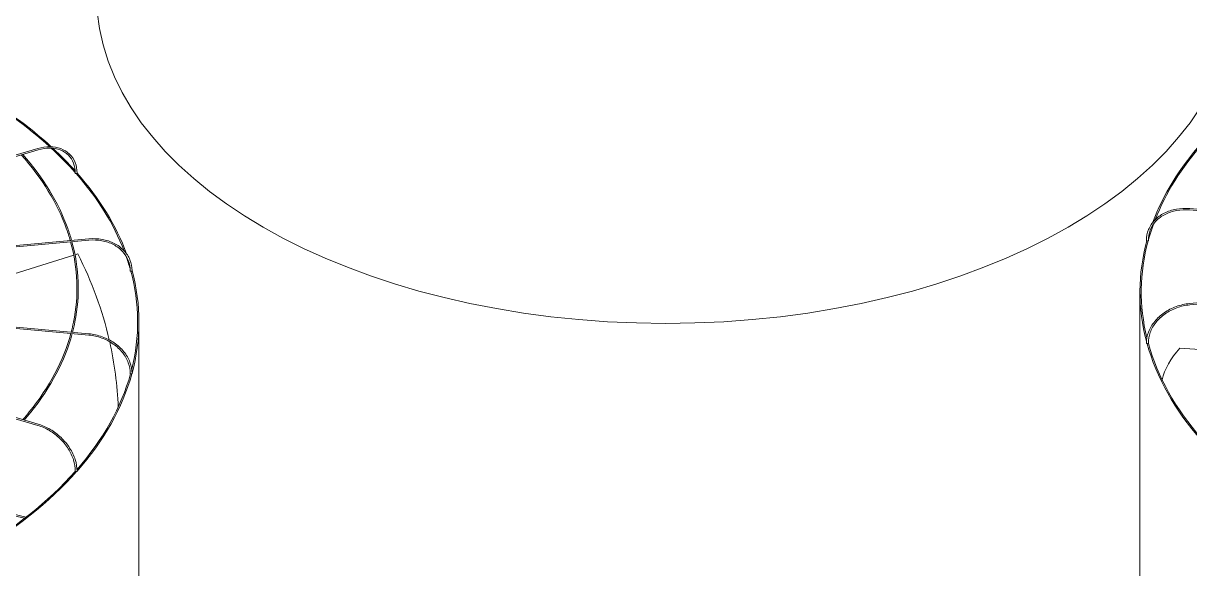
# Model space of a CAD drawing. Header units: millimetres. Extents: x -312439 to 477422, y -331570 to 212570.
# Drawn here: x 359660 to 361809, y 103800 to 104805 of the extents above; entities that cross this region are included whole.
import ezdxf

# ---------------------------------------------------------------- set-up
doc = ezdxf.new("R2010")
doc.units = ezdxf.units.MM

msp = doc.modelspace()

# ---------------------------------------------------------------- linework, layer by layer
at = {"color": 3, "linetype": 'Continuous', "lineweight": 0, "extrusion": (-1.11022e-16, 0.816497, 0.57735)}
for p, q in [((359686.664, 104574.456), (358918.094, 104348.362)), ((358919.73, 104346.29), (359687.355, 104572.106)), ((361809.314, 104463.775), (362662.402, 104385.766)), ((362661.945, 104383.348), (361809.091, 104461.336)), ((359780.559, 104408.075), (358927.471, 104330.066)), ((358927.928, 104327.648), (359780.782, 104405.636)), ((359752.899, 104377.902), (359527.372, 104307.251)), ((359760.343, 104380.234), (359755.251, 104378.639)), ((361809.091, 104288.785), (362662.749, 104366.846)), ((361809.314, 104286.345), (362663.472, 104364.452)), ((358927.124, 104311.146), (359780.782, 104233.084)), ((359686.664, 104064.264), (358915.336, 104291.169)), ((358917.174, 104293.181), (359687.355, 104066.614)), ((358926.401, 104308.752), (359780.559, 104230.645)), ((361717.693, 103747.589), (361717.693, 104310.477)), ((359873.046, 103691.889), (359873.046, 104254.777)), ((361877.037, 104201.157), (361790.876, 104206.653)), ((359492.517, 103934.716), (359665.234, 103895.345)), ((359662.268, 103893.043), (359501.041, 103929.795))]:
    msp.add_line(p, q, dxfattribs=at)
at = {"color": 3, "linetype": 'Continuous', "lineweight": 0}
for centre, major_axis, ratio, start_param, end_param in [((360843.607, 104857.749), (-1048.768, 0), 0.57735027, 0, 3.14159265), ((358824.278, 104254.777), (-1046.319, 0), 0.57735027, 3.70570419, 3.9258203), ((358824.278, 104254.777), (-1048.768, 0), 0.57735027, 3.70411228, 3.92650775), ((358824.278, 104254.777), (-1046.319, 0), 0.57735027, 3.61515195, 3.70067928), ((358824.278, 104254.777), (-1048.768, 0), 0.57735027, 3.61992048, 3.69877001), ((362766.461, 104310.477), (-1048.768, 0), 0.57735027, 5.81359811, 6.07011802), ((362766.461, 104310.477), (-1046.319, 0), 0.57735027, 5.81336511, 6.06128621), ((359756.667, 104528.94), (-1.225, 0.021), 0.57151893, 0, 0.48093441), ((359756.667, 104528.94), (-1.225, 0.021), 0.57151893, 0.48093441, 2.05173073), ((358824.278, 104254.777), (-1046.319, 0), 0.57735027, 3.3609423, 3.61148113), ((359757.759, 104529.261), (-1.225, 0), 0.57735027, 1.51847105, 3.14159265), ((358824.278, 104254.777), (-1048.768, 0), 0.57735027, 3.35086888, 3.61231471), ((362766.461, 104310.477), (-1046.319, 0), 0.57735027, 6.07532621, 6.12502314), ((362766.461, 104310.477), (-1048.768, 0), 0.57735027, 6.12772105, 6.43448057), ((362766.461, 104310.477), (-1046.319, 0), 0.57735027, 6.1272654, 6.42392093), ((361730.777, 104404.894), (1.225, 0), 0.57735027, 3.14159265, 5.07887352), ((361731.986, 104404.784), (1.225, 0.023), 0.57529521, 4.54449158, 6.11528791), ((361731.986, 104404.784), (1.225, 0.023), 0.57529521, 6.11528791, 6.28318531), ((358824.373, 104087.022), (1010.388, -32.497), 0.79709982, 0.20844184, 0.41264052), ((358824.278, 104254.777), (-1046.319, 0), 0.57735027, 3.30554955, 3.34466555), ((359857.887, 104349.083), (-1.225, 0.023), 0.57529521, 0, 0.1678974), ((359857.887, 104349.083), (-1.225, 0.023), 0.57529521, 0.1678974, 1.73869372), ((358824.278, 104254.777), (-1046.319, 0), 0.57735027, 2.9973499, 3.29716571), ((359859.096, 104349.194), (-1.225, 0), 0.57735027, 1.20431179, 3.14159265), ((358824.278, 104254.777), (-1048.768, 0), 0.57735027, 2.98561554, 3.29783032), ((358824.373, 104087.022), (1010.388, -32.497), 0.79709982, 0.05380476, 0.20420122), ((361730.777, 104215.561), (1.225, 0), 0.57735027, 3.14159265, 5.39303278), ((362766.461, 104310.477), (-1048.768, 0), 0.57735027, 0.1585854, 0.46892864), ((361731.986, 104215.671), (1.225, 0.023), 0.57926583, 4.8585762, 6.28318531), ((362766.461, 104310.477), (-1046.319, 0), 0.57735027, 0.15790655, 0.46457773), ((362766.366, 104144.433), (-1010.701, -20.593), 0.30331876, 6.01219977, 6.20271663), ((358824.278, 104254.777), (-1046.319, 0), 0.57735027, 2.6752935, 2.98289949), ((358824.278, 104254.777), (-1048.768, 0), 0.57735027, 2.67086857, 2.98332964), ((359857.887, 104159.971), (-1.225, 0.023), 0.57926583, 0, 1.42460911), ((359859.096, 104159.86), (-1.225, 0), 0.57735027, 0.89015252, 3.14159265), ((358824.278, 104254.777), (-1046.319, 0), 0.57735027, 2.35898226, 2.6687056), ((358824.278, 104254.777), (-1048.768, 0), 0.57735027, 2.35667794, 2.66891462), ((359756.667, 103980.115), (-1.225, 0.021), 0.58304212, 0, 1.10944839), ((359757.759, 103979.793), (-1.225, 0), 0.57735027, 0.57599326, 3.14159265)]:
    msp.add_ellipse(centre, major_axis=major_axis, ratio=ratio, start_param=start_param, end_param=end_param, dxfattribs=at)
for points, knots in [([(359758.983, 104529.261), (359758.983, 104536.19), (359757.786, 104542.789), (359753.084, 104554.666), (359749.579, 104559.94), (359740.617, 104568.608), (359735.163, 104571.998), (359722.88, 104576.563), (359716.053, 104577.739), (359701.701, 104577.79), (359694.177, 104576.666), (359686.664, 104574.456)], [4.71238898, 4.71238898, 4.71238898, 4.71238898, 5.02654825, 5.02654825, 5.34070751, 5.34070751, 5.65486678, 5.65486678, 5.96902604, 5.96902604, 6.28318531, 6.28318531, 6.28318531, 6.28318531]), ([(359687.355, 104572.106), (359694.618, 104574.243), (359701.867, 104575.31), (359715.604, 104575.218), (359722.089, 104574.059), (359733.657, 104569.659), (359738.739, 104566.42), (359747.036, 104558.188), (359750.253, 104553.194), (359754.513, 104541.902), (359755.555, 104535.605), (359755.443, 104528.961)], [6.28318531, 6.28318531, 6.28318531, 6.28318531, 6.60045335, 6.60045335, 6.91772139, 6.91772139, 7.23498943, 7.23498943, 7.55225747, 7.55225747, 7.86952551, 7.86952551, 7.86952551, 7.86952551]), ([(359746.392, 104404.951), (359744.37, 104412.032), (359742.103, 104419.09), (359722.638, 104473.589), (359694.511, 104519.752), (359656.201, 104562.941)], [2.519571261, 2.519571261, 2.519571261, 2.519571261, 2.559550642, 2.559550642, 2.829500903, 2.829500903, 2.829500903, 2.829500903]), ([(359748.874, 104405.178), (359746.76, 104412.619), (359744.378, 104420.035), (359724.753, 104474.736), (359696.771, 104520.705), (359658.796, 104563.705)], [2.518738954, 2.518738954, 2.518738954, 2.518738954, 2.560443172, 2.560443172, 2.827714195, 2.827714195, 2.827714195, 2.827714195]), ([(361729.552, 104404.894), (361729.552, 104411.839), (361730.883, 104418.669), (361736.078, 104431.411), (361739.941, 104437.321), (361749.798, 104447.636), (361755.79, 104452.039), (361769.308, 104458.922), (361776.831, 104461.401), (361792.677, 104464.208), (361800.997, 104464.536), (361809.314, 104463.775)], [4.71238898, 4.71238898, 4.71238898, 4.71238898, 5.02654825, 5.02654825, 5.34070751, 5.34070751, 5.65486678, 5.65486678, 5.96902604, 5.96902604, 6.28318531, 6.28318531, 6.28318531, 6.28318531]), ([(361809.091, 104461.336), (361801.03, 104462.073), (361792.974, 104461.743), (361777.681, 104458.991), (361770.447, 104456.568), (361757.524, 104449.886), (361751.837, 104445.628), (361742.562, 104435.714), (361738.975, 104430.06), (361734.238, 104417.909), (361733.087, 104411.413), (361733.211, 104404.807)], [0, 0, 0, 0, 0.31726804, 0.31726804, 0.63453608, 0.63453608, 0.95180412, 0.95180412, 1.26907216, 1.26907216, 1.5863402, 1.5863402, 1.5863402, 1.5863402]), ([(359748.118, 104236.071), (359749.724, 104242.142), (359751.15, 104248.228), (359762.451, 104303.566), (359760.654, 104353.59), (359747.067, 104402.553)], [2.204619764, 2.204619764, 2.204619764, 2.204619764, 2.238829514, 2.238829514, 2.515060108, 2.515060108, 2.515060108, 2.515060108]), ([(359750.592, 104235.845), (359752.277, 104242.245), (359753.763, 104248.662), (359764.869, 104304.157), (359763.01, 104354.011), (359749.546, 104402.779)], [2.205366155, 2.205366155, 2.205366155, 2.205366155, 2.241163262, 2.241163262, 2.514260549, 2.514260549, 2.514260549, 2.514260549]), ([(359860.321, 104349.194), (359860.321, 104356.138), (359858.99, 104362.968), (359853.794, 104375.711), (359849.932, 104381.621), (359840.075, 104391.935), (359834.083, 104396.339), (359820.565, 104403.221), (359813.042, 104405.701), (359797.196, 104408.508), (359788.876, 104408.835), (359780.559, 104408.075)], [4.71238898, 4.71238898, 4.71238898, 4.71238898, 5.02654825, 5.02654825, 5.34070751, 5.34070751, 5.65486678, 5.65486678, 5.96902604, 5.96902604, 6.28318531, 6.28318531, 6.28318531, 6.28318531]), ([(359780.782, 104405.636), (359788.843, 104406.373), (359796.899, 104406.043), (359812.192, 104403.29), (359819.426, 104400.868), (359832.349, 104394.186), (359838.036, 104389.928), (359847.311, 104380.014), (359850.897, 104374.359), (359855.635, 104362.208), (359856.786, 104355.713), (359856.662, 104349.106)], [0, 0, 0, 0, 0.31726804, 0.31726804, 0.63453608, 0.63453608, 0.95180412, 0.95180412, 1.26907216, 1.26907216, 1.5863402, 1.5863402, 1.5863402, 1.5863402]), ([(361729.552, 104215.561), (361729.552, 104222.505), (361730.882, 104229.561), (361736.057, 104243.2), (361739.9, 104249.782), (361749.709, 104261.84), (361755.674, 104267.314), (361769.142, 104276.635), (361776.644, 104280.481), (361792.461, 104286.175), (361800.774, 104288.024), (361809.091, 104288.785)], [4.71238898, 4.71238898, 4.71238898, 4.71238898, 5.02654825, 5.02654825, 5.34070751, 5.34070751, 5.65486678, 5.65486678, 5.96902604, 5.96902604, 6.28318531, 6.28318531, 6.28318531, 6.28318531]), ([(361809.314, 104286.345), (361801.253, 104285.608), (361793.189, 104283.804), (361777.867, 104278.244), (361770.612, 104274.489), (361757.639, 104265.408), (361751.923, 104260.085), (361742.601, 104248.414), (361738.995, 104242.069), (361734.238, 104228.999), (361733.087, 104222.276), (361733.211, 104215.694)], [0, 0, 0, 0, 0.31726804, 0.31726804, 0.63453608, 0.63453608, 0.95180412, 0.95180412, 1.26907216, 1.26907216, 1.5863402, 1.5863402, 1.5863402, 1.5863402]), ([(359658.979, 104074.961), (359663.095, 104079.677), (359667.09, 104084.428), (359708.049, 104135.004), (359733.878, 104183.793), (359747.473, 104233.67)], [1.889456602, 1.889456602, 1.889456602, 1.889456602, 1.918834976, 1.918834976, 2.200108517, 2.200108517, 2.200108517, 2.200108517]), ([(359661.565, 104074.201), (359665.766, 104079.035), (359669.842, 104083.907), (359710.67, 104134.63), (359736.398, 104183.47), (359749.95, 104233.444)], [1.891212574, 1.891212574, 1.891212574, 1.891212574, 1.921163042, 1.921163042, 2.200887841, 2.200887841, 2.200887841, 2.200887841]), ([(359780.559, 104230.645), (359788.62, 104229.908), (359796.684, 104228.104), (359812.006, 104222.544), (359819.261, 104218.789), (359832.234, 104209.708), (359837.95, 104204.385), (359847.272, 104192.714), (359850.878, 104186.369), (359855.635, 104173.299), (359856.786, 104166.576), (359856.662, 104159.994)], [0, 0, 0, 0, 0.31726804, 0.31726804, 0.63453608, 0.63453608, 0.95180412, 0.95180412, 1.26907216, 1.26907216, 1.5863402, 1.5863402, 1.5863402, 1.5863402]), ([(359860.321, 104159.86), (359860.321, 104166.805), (359858.99, 104173.861), (359853.816, 104187.5), (359849.973, 104194.082), (359840.164, 104206.14), (359834.199, 104211.614), (359820.731, 104220.935), (359813.229, 104224.78), (359797.412, 104230.475), (359789.099, 104232.324), (359780.782, 104233.084)], [4.71238898, 4.71238898, 4.71238898, 4.71238898, 5.02654825, 5.02654825, 5.34070751, 5.34070751, 5.65486678, 5.65486678, 5.96902604, 5.96902604, 6.28318531, 6.28318531, 6.28318531, 6.28318531]), ([(359686.664, 104064.264), (359693.927, 104062.127), (359701.201, 104058.922), (359715.034, 104050.691), (359721.59, 104045.666), (359733.322, 104034.301), (359738.494, 104027.964), (359746.936, 104014.622), (359750.204, 104007.619), (359754.513, 103993.661), (359755.555, 103986.71), (359755.443, 103980.135)], [0, 0, 0, 0, 0.31726804, 0.31726804, 0.63453608, 0.63453608, 0.95180412, 0.95180412, 1.26907216, 1.26907216, 1.5863402, 1.5863402, 1.5863402, 1.5863402]), ([(359758.983, 103979.793), (359758.983, 103986.723), (359757.787, 103993.981), (359753.138, 104008.461), (359749.686, 104015.681), (359740.868, 104029.396), (359735.504, 104035.888), (359723.382, 104047.526), (359716.625, 104052.668), (359702.367, 104061.108), (359694.868, 104064.404), (359687.355, 104066.614)], [4.71238898, 4.71238898, 4.71238898, 4.71238898, 5.02654825, 5.02654825, 5.34070751, 5.34070751, 5.65486678, 5.65486678, 5.96902604, 5.96902604, 6.28318531, 6.28318531, 6.28318531, 6.28318531])]:
    msp.add_open_spline(points, degree=3, knots=knots, dxfattribs=at)

doc.saveas('drawing.dxf')
